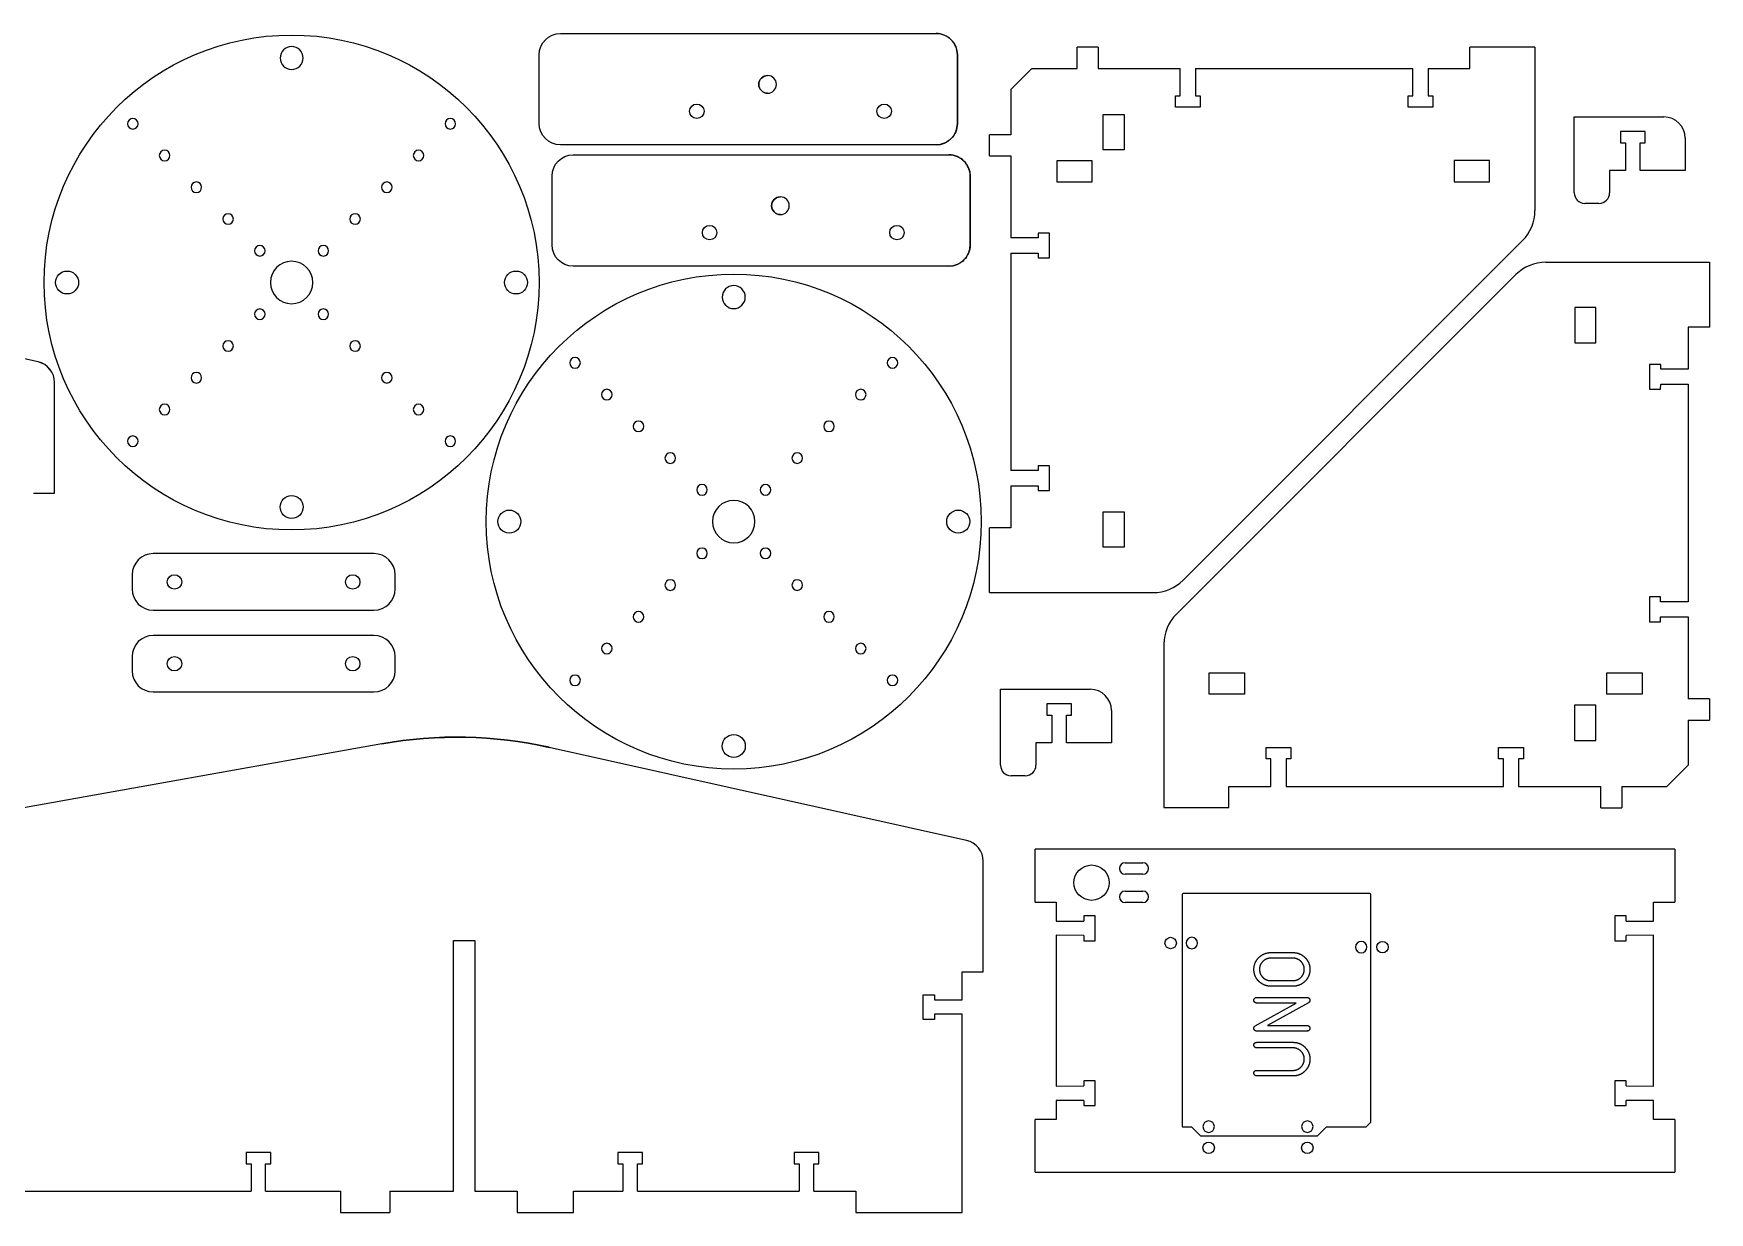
# Model space of a CAD drawing. Header units: millimetres. Extents: x -1257 to 978, y -2415 to -15.
# Drawn here: x -442.9 to 31.2, y -2414.6 to -2081.1 of the extents above; entities that cross this region are included whole.
import ezdxf

# ---------------------------------------------------------------- set-up
doc = ezdxf.new("R2010")
doc.units = ezdxf.units.MM
doc.layers.get('0').update_dxf_attribs({"lineweight": 70})

msp = doc.modelspace()

# ---------------------------------------------------------------- linework, layer by layer
at = {"color": 7, "lineweight": -3}
for p, q in [((-293.82, -2081.14), (-187.54, -2081.14)), ((-141.69, -2085), (-147.69, -2085)), ((-147.69, -2091), (-147.69, -2085)), ((-141.69, -2085), (-141.69, -2091)), ((-18.15, -2084.99), (-36.54, -2084.99)), ((-36.53, -2090.99), (-36.54, -2084.99)), ((-18.15, -2084.99), (-18.15, -2131.24)), ((-299.82, -2106.64), (-299.82, -2087.14)), ((-181.54, -2106.64), (-181.54, -2087.14)), ((-181.54, -2087.14), (-181.54, -2106.64)), ((-160.45, -2091), (-166.45, -2097)), ((-160.45, -2091), (-147.69, -2091)), ((-141.69, -2091), (-118.48, -2091)), ((-118.48, -2098.8), (-118.48, -2091)), ((-114.18, -2091), (-52.69, -2090.99)), ((-114.18, -2091), (-114.18, -2098.8)), ((-52.68, -2098.79), (-52.69, -2090.99)), ((-48.39, -2090.99), (-36.53, -2090.99)), ((-48.39, -2090.99), (-48.38, -2098.79)), ((-166.45, -2097), (-166.45, -2109.77)), ((-119.83, -2102), (-119.83, -2098.8)), ((-119.83, -2098.8), (-118.48, -2098.8)), ((-114.18, -2098.8), (-112.83, -2098.8)), ((-112.83, -2098.8), (-112.83, -2102)), ((-54.03, -2101.99), (-54.03, -2098.79)), ((-54.03, -2098.79), (-52.68, -2098.79)), ((-48.38, -2098.79), (-47.03, -2098.79)), ((-47.03, -2098.79), (-47.03, -2101.99)), ((-140.33, -2114.01), (-140.33, -2104.01)), ((-140.33, -2104.01), (-134.33, -2104.01)), ((-134.33, -2104.01), (-134.33, -2114.01)), ((-112.83, -2102), (-119.83, -2102)), ((-47.03, -2101.99), (-54.03, -2101.99)), ((-7.05, -2104.74), (18.35, -2104.74)), ((-7.05, -2126.2), (-7.05, -2104.74)), ((6.02, -2108.88), (6.02, -2112.08)), ((13.02, -2108.88), (6.02, -2108.88)), ((13.02, -2112.08), (13.02, -2108.88)), ((-187.54, -2112.64), (-293.82, -2112.64)), ((-166.45, -2109.77), (-172.45, -2109.77)), ((-172.45, -2115.77), (-172.45, -2109.77)), ((-134.33, -2114.01), (-140.33, -2114.01)), ((6.02, -2112.08), (7.47, -2112.08)), ((7.47, -2112.08), (7.47, -2119.88)), ((11.57, -2112.08), (13.02, -2112.08)), ((11.57, -2119.88), (11.57, -2112.08)), ((24.35, -2110.74), (24.35, -2119.88)), ((-290.2, -2115.46), (-183.92, -2115.46)), ((-172.45, -2115.77), (-166.45, -2115.77)), ((-166.45, -2115.77), (-166.45, -2138.98)), ((-153.44, -2117.12), (-153.44, -2123.12)), ((-143.44, -2117.12), (-153.44, -2117.12)), ((-143.44, -2123.12), (-143.44, -2117.12)), ((-40.97, -2117.1), (-40.97, -2123.1)), ((-30.97, -2117.1), (-40.97, -2117.1)), ((-30.97, -2123.1), (-30.97, -2117.1)), ((-296.2, -2140.96), (-296.2, -2121.46)), ((-177.92, -2140.96), (-177.92, -2121.46)), ((-177.92, -2121.46), (-177.92, -2140.96)), ((-153.44, -2123.12), (-143.44, -2123.12)), ((-40.97, -2123.1), (-30.97, -2123.1)), ((2.96, -2119.88), (2.96, -2126.2)), ((7.47, -2119.88), (2.96, -2119.88)), ((24.35, -2119.88), (11.57, -2119.88)), ((-0.04, -2129.2), (-4.05, -2129.2)), ((-155.45, -2137.63), (-158.65, -2137.63)), ((-158.65, -2137.63), (-158.65, -2138.98)), ((-155.45, -2144.63), (-155.45, -2137.63)), ((-158.65, -2138.98), (-166.45, -2138.98)), ((-21.66, -2139.73), (-117.7, -2235.78)), ((-183.92, -2146.96), (-290.2, -2146.96)), ((-166.45, -2143.28), (-166.44, -2204.77)), ((-166.45, -2143.28), (-158.65, -2143.28)), ((-158.65, -2143.28), (-158.65, -2144.63)), ((-158.65, -2144.63), (-155.45, -2144.63)), ((-15.04, -2145.83), (31.22, -2145.84)), ((31.22, -2145.84), (31.22, -2164.22)), ((-441.6, -2174.03), (-559.72, -2147.67)), ((-441.6, -2174.03), (-559.72, -2147.67)), ((-119.58, -2245.38), (-23.52, -2149.35)), ((-6.89, -2158.66), (-6.9, -2168.66)), ((-0.89, -2158.66), (-6.89, -2158.66)), ((-0.9, -2168.66), (-0.89, -2158.66)), ((25.22, -2164.22), (25.22, -2176.07)), ((31.22, -2164.22), (25.22, -2164.22)), ((-6.9, -2168.66), (-0.9, -2168.66)), ((14.22, -2174.72), (14.21, -2181.72)), ((17.42, -2174.72), (14.22, -2174.72)), ((17.42, -2176.07), (17.42, -2174.72)), ((25.22, -2176.07), (17.42, -2176.07)), ((-436.9, -2211.13), (-436.9, -2179.89)), ((17.41, -2181.72), (17.42, -2180.37)), ((17.42, -2180.37), (25.22, -2180.37)), ((25.22, -2180.37), (25.21, -2241.86)), ((14.21, -2181.72), (17.41, -2181.72)), ((-155.44, -2203.42), (-158.64, -2203.42)), ((-158.64, -2203.42), (-158.64, -2204.77)), ((-155.44, -2210.42), (-155.44, -2203.42)), ((-158.64, -2204.77), (-166.44, -2204.77)), ((-166.44, -2209.07), (-166.44, -2220.92)), ((-166.44, -2209.07), (-158.64, -2209.07)), ((-158.64, -2209.07), (-158.64, -2210.42)), ((-442.9, -2211.13), (-436.9, -2211.13)), ((-158.64, -2210.42), (-155.44, -2210.42)), ((-140.33, -2226.48), (-140.33, -2216.48)), ((-140.33, -2216.48), (-134.33, -2216.48)), ((-134.33, -2216.48), (-134.33, -2226.48)), ((-172.44, -2239.3), (-172.44, -2220.92)), ((-166.44, -2220.92), (-172.44, -2220.92)), ((-134.33, -2226.48), (-140.33, -2226.48)), ((-346.59, -2228.27), (-409, -2228.27)), ((-415, -2234.27), (-415, -2238.27)), ((-340.59, -2238.27), (-340.59, -2234.27)), ((-172.44, -2239.3), (-126.18, -2239.3)), ((14.21, -2240.51), (14.21, -2247.51)), ((17.41, -2240.51), (14.21, -2240.51)), ((17.41, -2241.86), (17.41, -2240.51)), ((25.21, -2241.86), (17.41, -2241.86)), ((-409, -2244.27), (-346.59, -2244.27)), ((17.41, -2246.16), (25.21, -2246.16)), ((17.41, -2247.51), (17.41, -2246.16)), ((25.21, -2246.16), (25.21, -2269.37)), ((-346.59, -2251.4), (-409, -2251.4)), ((14.21, -2247.51), (17.41, -2247.51)), ((-123.1, -2253.86), (-123.1, -2300.12)), ((-415, -2257.4), (-415, -2261.4)), ((-340.59, -2261.4), (-340.59, -2257.4)), ((-110.27, -2268.01), (-110.27, -2262.01)), ((-110.27, -2262.01), (-100.27, -2262.01)), ((-100.27, -2262.01), (-100.27, -2268.01)), ((2.2, -2268.01), (2.2, -2262.01)), ((2.2, -2262.01), (12.2, -2262.01)), ((12.2, -2262.01), (12.2, -2268.01)), ((-409, -2267.4), (-346.59, -2267.4)), ((-169.33, -2266.65), (-143.93, -2266.65)), ((-169.33, -2288.11), (-169.33, -2266.65)), ((-156.26, -2270.79), (-156.26, -2273.99)), ((-149.26, -2270.79), (-156.26, -2270.79)), ((-149.26, -2273.99), (-149.26, -2270.79)), ((-100.27, -2268.01), (-110.27, -2268.01)), ((12.2, -2268.01), (2.2, -2268.01)), ((31.21, -2269.37), (25.21, -2269.37)), ((31.21, -2269.37), (31.2, -2275.37)), ((-156.26, -2273.99), (-154.81, -2273.99)), ((-154.81, -2273.99), (-154.81, -2281.79)), ((-150.71, -2273.99), (-149.26, -2273.99)), ((-150.71, -2281.79), (-150.71, -2273.99)), ((-137.93, -2272.65), (-137.93, -2281.79)), ((-6.92, -2271.12), (-6.92, -2281.12)), ((-0.92, -2271.13), (-6.92, -2271.12)), ((-0.92, -2281.13), (-0.92, -2271.13)), ((25.2, -2275.37), (25.2, -2288.14)), ((25.2, -2275.37), (31.2, -2275.37)), ((-344.34, -2282.05), (-494.64, -2308.97)), ((-344.34, -2282.05), (-494.64, -2308.97)), ((-178.92, -2309.42), (-297.04, -2283.06)), ((-178.92, -2309.42), (-297.04, -2283.06)), ((-159.32, -2281.79), (-159.32, -2288.11)), ((-154.81, -2281.79), (-159.32, -2281.79)), ((-137.93, -2281.79), (-150.71, -2281.79)), ((-94.21, -2286.33), (-94.21, -2283.13)), ((-94.21, -2283.13), (-87.21, -2283.13)), ((-87.21, -2283.13), (-87.21, -2286.33)), ((-28.42, -2286.33), (-28.42, -2283.13)), ((-28.42, -2283.13), (-21.42, -2283.13)), ((-21.42, -2283.13), (-21.42, -2286.33)), ((-6.92, -2281.12), (-0.92, -2281.13)), ((-92.86, -2286.33), (-94.21, -2286.33)), ((-92.87, -2294.13), (-92.86, -2286.33)), ((-88.56, -2286.33), (-88.57, -2294.13)), ((-87.21, -2286.33), (-88.56, -2286.33)), ((-27.07, -2286.33), (-28.42, -2286.33)), ((-27.08, -2294.13), (-27.07, -2286.33)), ((-22.77, -2286.33), (-22.78, -2294.13)), ((-21.42, -2286.33), (-22.77, -2286.33)), ((25.2, -2288.14), (19.2, -2294.14)), ((-162.32, -2291.11), (-166.33, -2291.11)), ((-104.72, -2300.12), (-104.72, -2294.12)), ((-104.72, -2294.12), (-92.87, -2294.13)), ((-88.57, -2294.13), (-27.08, -2294.13)), ((-22.78, -2294.13), (0.44, -2294.14)), ((0.44, -2300.14), (0.44, -2294.14)), ((6.44, -2294.14), (6.44, -2300.14)), ((6.44, -2294.14), (19.2, -2294.14)), ((-123.1, -2300.12), (-104.72, -2300.12)), ((0.44, -2300.14), (6.44, -2300.14)), ((-159.57, -2326.82), (-159.57, -2311.84)), ((21.43, -2311.84), (-159.57, -2311.84)), ((21.43, -2311.84), (21.43, -2326.82)), ((-174.22, -2346.52), (-174.22, -2315.28)), ((-134.07, -2315.72), (-129.07, -2315.72)), ((-129.07, -2318.96), (-134.07, -2318.96)), ((-159.57, -2326.82), (-153.57, -2326.82)), ((-153.57, -2326.82), (-153.57, -2332.2)), ((-134.07, -2323.72), (-129.07, -2323.72)), ((-129.07, -2326.96), (-134.07, -2326.96)), ((-117.92, -2324.66), (-117.92, -2390.19)), ((-64.83, -2324.4), (-117.66, -2324.4)), ((-64.58, -2388.96), (-64.58, -2324.66)), ((15.43, -2332.2), (15.43, -2326.82)), ((15.43, -2326.82), (21.43, -2326.82)), ((-153.57, -2332.2), (-145.77, -2332.2)), ((-145.77, -2330.75), (-145.77, -2332.2)), ((-142.57, -2330.75), (-145.77, -2330.75)), ((-142.57, -2337.75), (-142.57, -2330.75)), ((4.43, -2330.75), (4.43, -2337.75)), ((7.63, -2330.75), (4.43, -2330.75)), ((7.63, -2332.2), (7.63, -2330.75)), ((7.63, -2332.2), (15.43, -2332.2)), ((-145.77, -2336.3), (-153.57, -2336.2)), ((-153.57, -2336.2), (-153.57, -2378.91)), ((-145.77, -2336.3), (-145.77, -2337.75)), ((15.43, -2336.2), (7.63, -2336.3)), ((7.63, -2337.75), (7.63, -2336.3)), ((15.43, -2378.91), (15.43, -2336.2)), ((-324.08, -2408.63), (-324.08, -2337.74)), ((-324.08, -2337.74), (-318.08, -2337.74)), ((-318.08, -2337.74), (-318.08, -2408.63)), ((-145.77, -2337.75), (-142.57, -2337.75)), ((-90.18, -2341.12), (-86.56, -2341.12)), ((4.43, -2337.75), (7.63, -2337.75)), ((-180.22, -2354.47), (-180.22, -2346.52)), ((-180.22, -2346.52), (-174.22, -2346.52)), ((-88.5, -2342.7), (-92.91, -2342.7)), ((-92.91, -2349.05), (-88.51, -2349.05)), ((-86.56, -2350.63), (-92.91, -2350.63)), ((-191.22, -2360.02), (-191.22, -2353.02)), ((-191.22, -2353.02), (-188.02, -2353.02)), ((-188.02, -2353.02), (-188.02, -2354.47)), ((-188.02, -2354.47), (-180.22, -2354.47)), ((-97.25, -2361.83), (-85.66, -2355.39)), ((-95.4, -2353.81), (-83.66, -2353.81)), ((-85.66, -2355.39), (-95.4, -2355.39)), ((-82.21, -2355.3), (-93.81, -2361.74)), ((-188.02, -2360.02), (-191.22, -2360.02)), ((-188.02, -2360.02), (-191.22, -2360.02)), ((-180.22, -2358.57), (-188.02, -2358.57)), ((-180.22, -2358.57), (-188.02, -2358.57)), ((-188.02, -2358.57), (-188.02, -2360.02)), ((-180.22, -2414.63), (-180.22, -2358.57)), ((-83.16, -2363.32), (-95.85, -2363.32)), ((-93.81, -2361.74), (-83.17, -2361.74)), ((-96.3, -2366.5), (-86.56, -2366.5)), ((-88.5, -2368.08), (-96.3, -2368.08)), ((-96.3, -2374.43), (-88.51, -2374.43)), ((-153.57, -2378.91), (-145.77, -2378.81)), ((-145.77, -2377.36), (-145.77, -2378.81)), ((-142.57, -2377.36), (-145.77, -2377.36)), ((-142.57, -2384.36), (-142.57, -2377.36)), ((-86.56, -2376.01), (-96.3, -2376.01)), ((4.43, -2377.36), (4.43, -2384.36)), ((7.63, -2377.36), (4.43, -2377.36)), ((7.63, -2378.81), (7.63, -2377.36)), ((7.63, -2378.81), (15.43, -2378.91)), ((-145.77, -2382.91), (-153.57, -2382.91)), ((-153.57, -2382.91), (-153.57, -2388.29)), ((-145.77, -2382.91), (-145.77, -2384.36)), ((-145.77, -2384.36), (-142.57, -2384.36)), ((4.43, -2384.36), (7.63, -2384.36)), ((15.43, -2382.91), (7.63, -2382.91)), ((7.63, -2384.36), (7.63, -2382.91)), ((15.43, -2388.29), (15.43, -2382.91)), ((-153.57, -2388.29), (-159.57, -2388.29)), ((-159.57, -2403.27), (-159.57, -2388.29)), ((-65.88, -2390.37), (-64.65, -2389.14)), ((21.43, -2388.29), (15.43, -2388.29)), ((21.43, -2388.29), (21.43, -2403.27)), ((-117.66, -2390.44), (-115.36, -2390.44)), ((-115.18, -2390.52), (-112.79, -2392.91)), ((-112.61, -2392.98), (-79.8, -2392.98)), ((-79.62, -2392.91), (-77.23, -2390.52)), ((-77.05, -2390.44), (-66.06, -2390.44)), ((-382.76, -2397.63), (-382.76, -2400.83)), ((-375.76, -2397.63), (-382.76, -2397.63)), ((-375.76, -2400.83), (-375.76, -2397.63)), ((-277.58, -2397.63), (-277.58, -2400.83)), ((-270.58, -2397.63), (-277.58, -2397.63)), ((-270.58, -2400.83), (-270.58, -2397.63)), ((-227.72, -2397.63), (-227.72, -2400.83)), ((-220.72, -2397.63), (-227.72, -2397.63)), ((-220.72, -2400.83), (-220.72, -2397.63)), ((-382.76, -2400.83), (-381.31, -2400.83)), ((-382.76, -2400.83), (-381.31, -2400.83)), ((-381.31, -2400.83), (-381.31, -2408.63)), ((-377.21, -2400.83), (-375.76, -2400.83)), ((-377.21, -2400.83), (-375.76, -2400.83)), ((-377.21, -2408.63), (-377.21, -2400.83)), ((-277.58, -2400.83), (-276.13, -2400.83)), ((-277.58, -2400.83), (-276.13, -2400.83)), ((-276.13, -2400.83), (-276.13, -2408.63)), ((-272.03, -2400.83), (-270.58, -2400.83)), ((-272.03, -2400.83), (-270.58, -2400.83)), ((-272.03, -2408.63), (-272.03, -2400.83)), ((-227.72, -2400.83), (-226.27, -2400.83)), ((-227.72, -2400.83), (-226.27, -2400.83)), ((-226.27, -2400.83), (-226.27, -2408.63)), ((-222.17, -2400.83), (-220.72, -2400.83)), ((-222.17, -2400.83), (-220.72, -2400.83)), ((-222.17, -2408.63), (-222.17, -2400.83)), ((-159.57, -2403.27), (21.43, -2403.27)), ((-459.53, -2408.63), (-381.31, -2408.63)), ((-377.21, -2408.63), (-356.08, -2408.63)), ((-356.08, -2408.63), (-356.08, -2414.63)), ((-342.08, -2408.63), (-342.08, -2414.63)), ((-342.08, -2408.63), (-324.08, -2408.63)), ((-318.08, -2408.63), (-306.08, -2408.63)), ((-306.08, -2408.63), (-306.08, -2414.63)), ((-290.08, -2414.63), (-290.08, -2408.63)), ((-290.08, -2408.63), (-276.13, -2408.63)), ((-272.03, -2408.63), (-226.27, -2408.63)), ((-222.17, -2408.63), (-210.22, -2408.63)), ((-210.22, -2408.63), (-210.22, -2414.63)), ((-356.08, -2414.63), (-342.08, -2414.63)), ((-306.08, -2414.63), (-290.08, -2414.63)), ((-210.22, -2414.63), (-180.22, -2414.63))]:
    msp.add_line(p, q, dxfattribs=at)
for centre, radius in [((-369.87, -2151.57), 70), ((-433.37, -2151.57), 3.25), ((-244.79, -2219.2), 70), ((-306.37, -2151.57), 3.25), ((-369.87, -2215.07), 3.25), ((-308.29, -2219.2), 3.25), ((-181.29, -2219.2), 3.25), ((-403, -2236.27), 2.05), ((-352.59, -2236.27), 2.05), ((-403, -2259.4), 2.05), ((-352.59, -2259.4), 2.05), ((-244.79, -2282.7), 3.25), ((-143.57, -2321.34), 5), ((-121.21, -2338.42), 1.62), ((-61.29, -2339.56), 1.62), ((-110.46, -2396.35), 1.62), ((-82.53, -2396.35), 1.62)]:
    msp.add_circle(centre, radius, dxfattribs=at)
at = {"color": 7, "lineweight": -3, "extrusion": (6.29224e-17, 3.84743e-15, -1)}
for centre, radius in [((369.87, -2088.07), 3.25), ((414.77, -2106.67), 1.5), ((324.97, -2106.67), 1.5), ((405.79, -2115.65), 1.5), ((333.95, -2115.65), 1.5), ((396.81, -2124.63), 1.5), ((342.93, -2124.63), 1.5), ((387.83, -2133.61), 1.5), ((351.91, -2133.61), 1.5), ((378.85, -2142.59), 1.5), ((360.89, -2142.59), 1.5), ((369.87, -2151.57), 6), ((244.79, -2155.7), 3.25), ((378.85, -2160.55), 1.5), ((360.89, -2160.55), 1.5), ((387.83, -2169.53), 1.5), ((351.91, -2169.53), 1.5), ((289.69, -2174.3), 1.5), ((199.89, -2174.3), 1.5), ((396.81, -2178.51), 1.5), ((342.93, -2178.51), 1.5), ((280.71, -2183.28), 1.5), ((208.87, -2183.28), 1.5), ((405.79, -2187.49), 1.5), ((333.95, -2187.49), 1.5), ((414.77, -2196.47), 1.5), ((324.97, -2196.47), 1.5), ((271.73, -2192.26), 1.5), ((217.85, -2192.26), 1.5), ((262.75, -2201.24), 1.5), ((226.83, -2201.24), 1.5), ((253.77, -2210.22), 1.5), ((235.81, -2210.22), 1.5), ((244.79, -2219.2), 6), ((253.77, -2228.18), 1.5), ((235.81, -2228.18), 1.5), ((262.75, -2237.16), 1.5), ((226.83, -2237.16), 1.5), ((271.73, -2246.14), 1.5), ((217.85, -2246.14), 1.5), ((280.71, -2255.12), 1.5), ((208.87, -2255.12), 1.5), ((289.69, -2264.1), 1.5), ((199.89, -2264.1), 1.5)]:
    msp.add_circle(centre, radius, dxfattribs=at)
at = {"color": 7, "lineweight": -3, "extrusion": (-3.95974e-13, 6.17979e-15, -1)}
msp.add_circle((115.21, -2338.42), 1.62, dxfattribs=at)
at = {"color": 7, "lineweight": -3, "extrusion": (-3.95922e-13, 6.17979e-15, -1)}
msp.add_circle((67.29, -2339.56), 1.62, dxfattribs=at)
at = {"color": 7, "lineweight": -3, "extrusion": (-3.95911e-13, 6.17979e-15, -1)}
msp.add_circle((110.46, -2390.35), 1.62, dxfattribs=at)
at = {"color": 7, "lineweight": -3, "extrusion": (-3.95923e-13, 6.17979e-15, -1)}
msp.add_circle((82.53, -2390.35), 1.62, dxfattribs=at)
at = {"color": 7, "lineweight": -3}
for centre, radius, start, end in [((18.35, -2110.74), 6, 0, 90), ((-4.05, -2126.2), 3, 180, 270), ((-0.04, -2126.2), 3, 270, 0), ((-30.15, -2131.24), 12, 315.0062, 0.0062), ((-15.04, -2157.83), 12, 89.9938, 134.9938), ((-409, -2234.27), 6, 90, 180), ((-346.59, -2234.27), 6, 0, 90), ((-126.18, -2227.3), 12, 270.0062, 315.0062), ((-409, -2238.27), 6, 180, 270), ((-346.59, -2238.27), 6, 270, 0), ((-111.1, -2253.87), 12, 134.9938, 179.9938), ((-409, -2257.4), 6, 90, 180), ((-346.59, -2257.4), 6, 0, 90), ((-409, -2261.4), 6, 180, 270), ((-346.59, -2261.4), 6, 270, 0), ((-143.93, -2272.65), 6, 0, 90), ((-166.33, -2288.11), 3, 180, 270), ((-162.32, -2288.11), 3, 270, 0), ((-134.07, -2317.34), 1.62, 90, 270), ((-129.07, -2317.34), 1.62, 270, 90), ((-134.07, -2325.34), 1.62, 90, 270), ((-129.07, -2325.34), 1.62, 270, 90), ((-117.66, -2324.66), 0.254, 90, 180), ((-64.83, -2324.66), 0.254, 0, 90), ((-64.83, -2388.96), 0.254, 315, 0), ((-117.66, -2390.19), 0.254, 180, 270), ((-115.36, -2390.7), 0.254, 45, 90), ((-112.61, -2392.73), 0.254, 225, 270), ((-79.8, -2392.73), 0.254, 270, 315), ((-77.05, -2390.7), 0.254, 90, 135), ((-66.06, -2390.19), 0.254, 270, 315)]:
    msp.add_arc(centre, radius, start, end, dxfattribs=at)
at = {"color": 7, "lineweight": -3, "extrusion": (-5.09657e-33, -2.72108e-43, -1)}
for centre in [(-293.82, -2087.14), (-290.2, -2121.46)]:
    msp.add_ellipse(centre, major_axis=(0, 6), ratio=1, start_param=4.712389, end_param=6.283185, dxfattribs=at)
at = {"color": 7, "lineweight": -3, "extrusion": (1.39766e-33, -3.62846e-44, -1)}
for centre in [(-187.54, -2087.14), (-183.92, -2121.46)]:
    msp.add_ellipse(centre, major_axis=(0, 6), ratio=1, start_param=0, end_param=1.570796, dxfattribs=at)
at = {"color": 7, "lineweight": -3}
for centre, major_axis, start_param, end_param in [((-187.54, -2087.14), (0, -6), 1.570796, 3.141593), ((-187.54, -2106.64), (0, -6), 0, 1.570796), ((-183.92, -2121.46), (0, -6), 1.570796, 3.141593), ((-183.92, -2140.96), (0, -6), 0, 1.570796), ((-442.9, -2179.88), (6, 0), 0, 1.351224), ((-442.9, -2179.89), (6, 0), 0, 1.351224), ((-323.18, -2400.17), (120, 0), 1.351224, 1.748008), ((-180.22, -2315.27), (6, 0), 0, 1.351224), ((-180.22, -2315.28), (6, 0), 0, 1.351224)]:
    msp.add_ellipse(centre, major_axis=major_axis, ratio=1, start_param=start_param, end_param=end_param, dxfattribs=at)
at = {"color": 7, "lineweight": -3, "extrusion": (1.82779e-33, 5.21381e-44, -1)}
for centre in [(-235.21, -2095.52), (-231.59, -2129.84)]:
    msp.add_ellipse(centre, major_axis=(0, 2.5), ratio=1, dxfattribs=at)
for centre, major_axis in [((-235.21, -2095.52), (0, 2.5)), ((-255.24, -2103.14), (0, 2.05)), ((-202.24, -2103.14), (0, 2.05)), ((-231.59, -2129.84), (0, 2.5)), ((-251.62, -2137.46), (0, 2.05)), ((-198.62, -2137.46), (0, 2.05))]:
    msp.add_ellipse(centre, major_axis=major_axis, ratio=1, start_param=3.141593, end_param=6.283185, dxfattribs=at)
at = {"color": 7, "lineweight": -3}
for centre in [(-255.24, -2103.14), (-202.24, -2103.14), (-251.62, -2137.46), (-198.62, -2137.46)]:
    msp.add_ellipse(centre, major_axis=(0, -2.05), ratio=1, dxfattribs=at)
at = {"color": 7, "lineweight": -3, "extrusion": (-2.62703e-34, 6.81997e-45, -1)}
for centre in [(-293.82, -2106.64), (-290.2, -2140.96)]:
    msp.add_ellipse(centre, major_axis=(0, 6), ratio=1, start_param=3.141593, end_param=4.712389, dxfattribs=at)
at = {"color": 7, "lineweight": -3, "extrusion": (-3.04387e-33, -1.62541e-43, -1)}
for centre in [(-187.54, -2106.64), (-183.92, -2140.96)]:
    msp.add_ellipse(centre, major_axis=(0, 6), ratio=1, start_param=1.570796, end_param=3.141593, dxfattribs=at)
at = {"color": 7, "lineweight": -3, "extrusion": (-3.01944e-33, 1.87579e-42, -1)}
msp.add_ellipse((-323.18, -2400.18), major_axis=(-120, 0), ratio=1, start_param=1.393585, end_param=1.790369, dxfattribs=at)
at = {"color": 7, "lineweight": -3}
for points, knots in [([(-96.27, -2349.24), (-96.95, -2348.57), (-97.66, -2346.83), (-97.66, -2344.92), (-96.95, -2343.19), (-95.59, -2341.83), (-93.86, -2341.12), (-92.91, -2341.12), (-91.54, -2341.12), (-90.18, -2341.12)], [2, 2, 2, 2.98844, 3.976881, 4.965321, 5.953762, 6.942202, 7.930643, 7.930643, 9.348562, 9.348562, 9.348562]), ([(-88.51, -2349.05), (-87.54, -2349.05), (-86.56, -2349.05), (-85.91, -2349.05), (-84.75, -2348.54), (-83.9, -2347.68), (-83.39, -2346.53), (-83.39, -2345.22), (-83.9, -2344.07), (-84.75, -2343.21), (-85.91, -2342.7), (-86.56, -2342.7), (-87.53, -2342.7), (-88.5, -2342.7)], [-1.498026, -1.498026, -1.498026, 0, 0, 1, 2, 3, 4, 5, 6, 7, 8, 8, 9.488063, 9.488063, 9.488063]), ([(-97.66, -2354.6), (-97.66, -2354.27), (-97.2, -2353.81), (-96.87, -2353.81), (-96.13, -2353.81), (-95.4, -2353.81)], [0, 0, 0, 1, 2, 2, 4.210984, 4.210984, 4.210984]), ([(-95.4, -2355.39), (-96.13, -2355.39), (-96.87, -2355.39), (-97.2, -2355.39), (-97.66, -2354.93), (-97.66, -2354.6)], [-2.210984, -2.210984, -2.210984, 0, 0, 1, 2, 2, 2]), ([(-83.66, -2353.81), (-83.13, -2353.81), (-82.6, -2353.81), (-82.33, -2353.81), (-81.9, -2354.14), (-81.83, -2354.41)], [-1.96581, -1.96581, -1.96581, 0, 0, 1, 2, 2, 2]), ([(-95.85, -2363.32), (-96.36, -2363.32), (-96.87, -2363.32), (-97.14, -2363.32), (-97.57, -2363.01), (-97.63, -2362.74)], [-1.900206, -1.900206, -1.900206, 0, 0, 1, 2, 2, 2]), ([(-83.17, -2361.74), (-82.88, -2361.74), (-82.6, -2361.74), (-82.26, -2361.74), (-81.8, -2362.2), (-81.8, -2362.86), (-82.26, -2363.32), (-82.6, -2363.32), (-82.88, -2363.32), (-83.16, -2363.32)], [-0.856388, -0.856388, -0.856388, 0, 0, 1, 2, 3, 4, 4, 4.850897, 4.850897, 4.850897]), ([(-96.3, -2368.08), (-96.59, -2368.08), (-96.87, -2368.08), (-97.2, -2368.08), (-97.66, -2367.62), (-97.66, -2366.96), (-97.2, -2366.5), (-96.87, -2366.5), (-96.59, -2366.5), (-96.3, -2366.5)], [-0.856388, -0.856388, -0.856388, 0, 0, 1, 2, 3, 4, 4, 4.850897, 4.850897, 4.850897]), ([(-88.51, -2374.43), (-87.54, -2374.43), (-86.56, -2374.43), (-85.91, -2374.43), (-84.75, -2373.92), (-83.9, -2373.06), (-83.39, -2371.9), (-83.39, -2370.6), (-83.9, -2369.45), (-84.75, -2368.59), (-85.91, -2368.08), (-86.56, -2368.08), (-87.53, -2368.08), (-88.5, -2368.08)], [-1.498026, -1.498026, -1.498026, 0, 0, 1, 2, 3, 4, 5, 6, 7, 8, 8, 9.488063, 9.488063, 9.488063]), ([(-96.3, -2376.01), (-96.59, -2376.01), (-96.87, -2376.01), (-97.2, -2376.01), (-97.66, -2375.55), (-97.66, -2374.89), (-97.2, -2374.43), (-96.87, -2374.43), (-96.59, -2374.43), (-96.3, -2374.43)], [-0.856388, -0.856388, -0.856388, 0, 0, 1, 2, 3, 4, 4, 4.850897, 4.850897, 4.850897])]:
    msp.add_open_spline(points, degree=2, knots=knots, dxfattribs=at)
for points in [[(-86.56, -2341.12), (-85.61, -2341.12), (-83.86, -2341.83), (-83.2, -2342.51)], [(-95.14, -2343.64), (-95.6, -2344.08), (-96.08, -2345.24), (-96.08, -2346.51), (-95.6, -2347.67), (-95.14, -2348.11)], [(-92.91, -2342.7), (-93.54, -2342.7), (-94.7, -2343.18), (-95.14, -2343.64)], [(-83.2, -2342.51), (-82.52, -2343.19), (-81.8, -2344.92), (-81.8, -2346.83), (-82.52, -2348.57), (-83.2, -2349.24)], [(-92.91, -2350.63), (-93.86, -2350.63), (-95.59, -2349.92), (-96.27, -2349.24)], [(-95.14, -2348.11), (-94.7, -2348.57), (-93.54, -2349.05), (-92.91, -2349.05)], [(-83.2, -2349.24), (-83.86, -2349.92), (-85.61, -2350.63), (-86.56, -2350.63)], [(-81.83, -2354.41), (-81.75, -2354.68), (-81.98, -2355.17), (-82.21, -2355.3)], [(-97.63, -2362.74), (-97.71, -2362.47), (-97.49, -2361.96), (-97.25, -2361.83)], [(-86.56, -2366.5), (-85.61, -2366.5), (-83.86, -2367.21), (-83.2, -2367.89)], [(-83.2, -2367.89), (-82.52, -2368.57), (-81.8, -2370.3), (-81.8, -2372.21), (-82.52, -2373.95), (-83.2, -2374.62)], [(-83.2, -2374.62), (-83.86, -2375.3), (-85.61, -2376.01), (-86.56, -2376.01)]]:
    msp.add_open_spline(points, degree=2, dxfattribs=at)

doc.saveas('drawing.dxf')
